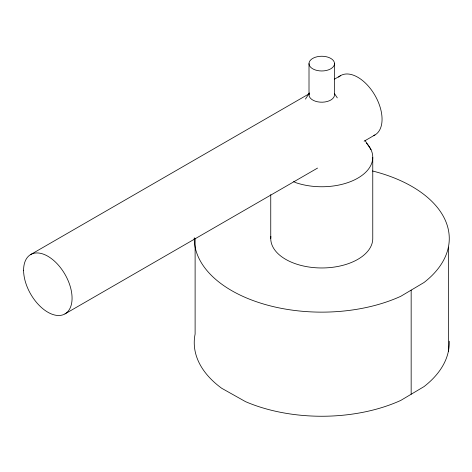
<?xml version="1.0" encoding="UTF-8"?>
<svg xmlns="http://www.w3.org/2000/svg" width="472" height="472" viewBox="0 0 472 472"><rect width="100%" height="100%" fill="white"/><g stroke="black" fill="none" stroke-linecap="round" stroke-linejoin="round"><path stroke-width="0.71" d="M305.425 99.108L309.437 92.937A12.75 7.363 0 0 0 320.093 102.141A12.75 7.363 0 0 0 334.506 94.843L334.506 63.608A12.75 7.363 0 0 0 315.379 57.236A12.75 7.363 0 0 0 315.379 69.986A12.75 7.363 0 0 0 334.506 63.608M30.698 254.544L309.431 93.615M334.306 79.255L340.684 75.573M64.977 313.909L317.556 168.079M364.118 141.199L374.963 134.939M293.613 181.643L296.257 182.817A51.005 29.447 0 0 0 357.428 178.357A51.005 29.447 0 0 0 366.467 143.146M334.477 93.556L337.285 97.875M364.998 140.438L371.022 149.689M448.4 247.098L448.4 351.209M411.159 290.138L411.159 394.25M372.762 157.312L372.762 238.519A51.005 29.447 0 0 1 319.945 267.948A51.005 29.447 0 0 1 270.881 236.431M309.007 63.608L309.007 94.843M270.751 194.623L270.751 238.519M195.113 238.743L195.113 334.058A127.511 73.62 0 0 0 221.698 388.273L245.57 401.666A127.511 73.62 0 0 0 400.799 400.403L424.003 386.621A127.511 73.62 0 0 0 449.244 341.238M372.526 170.988A127.511 73.62 0 0 1 424.003 282.51L400.799 296.286A127.511 73.62 0 0 1 265.583 304.611A127.511 73.62 0 0 1 194.252 237.764M338.595 77.119A34.273 19.789 60 0 1 374.39 94.394A34.273 19.789 60 0 1 373.806 135.523M23.6 270.232A34.273 19.789 60 0 0 59.956 315.455A34.273 19.789 60 0 0 59.956 266.987A34.273 19.789 60 0 0 23.6 270.232"/></g></svg>
